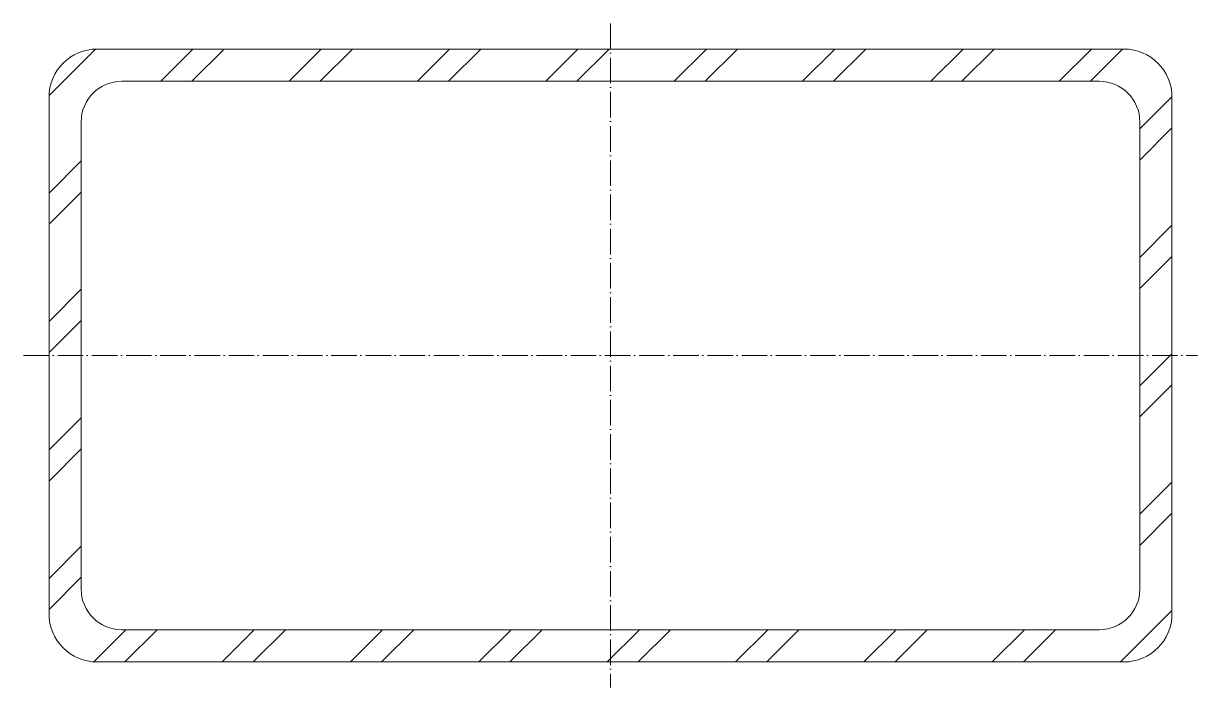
# Model space of a CAD drawing. Header units: metres. Extents: x -115 to 115, y -65 to 65.
import ezdxf

# ---------------------------------------------------------------- set-up
doc = ezdxf.new("R2010")
doc.units = ezdxf.units.M
doc.linetypes.add('MV_hartlijn_staal', pattern=[6.6, 5, -0.8, 0, -0.8])
doc.layers.add('A-DETL-GENF', color=92, linetype='Continuous', lineweight=18)

# ---------------------------------------------------------------- blocks, each defined once
blk = doc.blocks.new('28 Staalprofielen- koker RHS-2d - K220_120_6_3-5067766-00_0 Basismaterialen')
at = {"layer": 'A-DETL-GENF', "lineweight": 13}
h = blk.add_hatch(dxfattribs=at)
h.set_pattern_fill('FP_320', color=256, style=0, pattern_type=2)
h.set_pattern_definition([(225, (-1700.263, -3525.843), (12.57236, -12.57236), []), (225, (-1700.263, -3544.893), (12.57236, -12.57236), [])])
h.paths.add_polyline_path([(100.55, 60), (-100.55, 60), (-103, 59.68), (-105.27, 58.73), (-107.23, 57.23), (-108.73, 55.28), (-109.68, 53), (-110, 50.55), (-110, -50.55), (-109.68, -53), (-108.73, -55.27), (-107.23, -57.23), (-105.27, -58.73), (-103, -59.68), (-100.55, -60), (100.55, -60), (103, -59.68), (105.27, -58.73), (107.23, -57.23), (108.73, -55.27), (109.68, -53), (110, -50.55), (110, 50.55), (109.68, 53), (108.73, 55.28), (107.23, 57.23), (105.27, 58.73), (103, 59.68)])
h.paths.add_polyline_path([(41.04, 53.7), (95.75, 53.7), (97.81, 53.43), (99.73, 52.63), (101.37, 51.37), (102.63, 49.73), (103.43, 47.81), (103.7, 45.75), (103.7, -45.75), (103.43, -47.81), (102.63, -49.72), (101.37, -51.37), (99.73, -52.63), (97.81, -53.43), (95.75, -53.7), (-95.75, -53.7), (-97.81, -53.43), (-99.72, -52.63), (-101.37, -51.37), (-102.63, -49.72), (-103.43, -47.81), (-103.7, -45.75), (-103.7, 45.75), (-103.43, 47.81), (-102.63, 49.73), (-101.37, 51.37), (-99.72, 52.63), (-97.81, 53.43), (-95.75, 53.7)])
at = {"layer": 'A-DETL-GENF', "linetype": 'MV_hartlijn_staal', "lineweight": 13}
for p, q in [((0, 65), (0, -65)), ((-115, 0), (115, 0))]:
    blk.add_line(p, q, dxfattribs=at)
at = {"layer": 'A-DETL-GENF'}
for p, q in [((100.55, 60), (-100.55, 60)), ((100.55, 60), (-100.55, 60)), ((-95.75, 53.7), (95.75, 53.7)), ((95.75, 53.7), (-95.75, 53.7)), ((-110, 50.55), (-110, -50.55)), ((-110, 50.55), (-110, -50.55)), ((110, -50.55), (110, 50.55)), ((110, -50.55), (110, 50.55)), ((-103.7, -45.75), (-103.7, 45.75)), ((-103.7, 45.75), (-103.7, -45.75)), ((103.7, 45.75), (103.7, -45.75)), ((103.7, -45.75), (103.7, 45.75)), ((95.75, -53.7), (-95.75, -53.7)), ((-95.75, -53.7), (95.75, -53.7)), ((-100.55, -60), (100.55, -60)), ((-100.55, -60), (100.55, -60))]:
    blk.add_line(p, q, dxfattribs=at)
for centre, radius, start, end in [((-100.55, 50.55), 9.45, 90, 180), ((-100.55, 50.55), 9.45, 90, 180), ((100.55, 50.55), 9.45, 0, 90), ((100.55, 50.55), 9.45, 360, 90), ((-95.75, 45.75), 7.95, 90, 180), ((-95.75, 45.75), 7.95, 90, 180), ((95.75, 45.75), 7.95, 0, 90), ((95.75, 45.75), 7.95, 0, 90), ((-95.75, -45.75), 7.95, 180, 270), ((-95.75, -45.75), 7.95, 180, 270), ((95.75, -45.75), 7.95, 270, 360), ((95.75, -45.75), 7.95, 270, 0), ((-100.55, -50.55), 9.45, 180, 270), ((-100.55, -50.55), 9.45, 180, 270), ((100.55, -50.55), 9.45, 270, 0), ((100.55, -50.55), 9.45, 270, 0)]:
    blk.add_arc(centre, radius, start, end, dxfattribs=at)

msp = doc.modelspace()

# ---------------------------------------------------------------- block references
msp.add_blockref('28 Staalprofielen- koker RHS-2d - K220_120_6_3-5067766-00_0 Basismaterialen', (0, 0))

doc.saveas('drawing.dxf')
